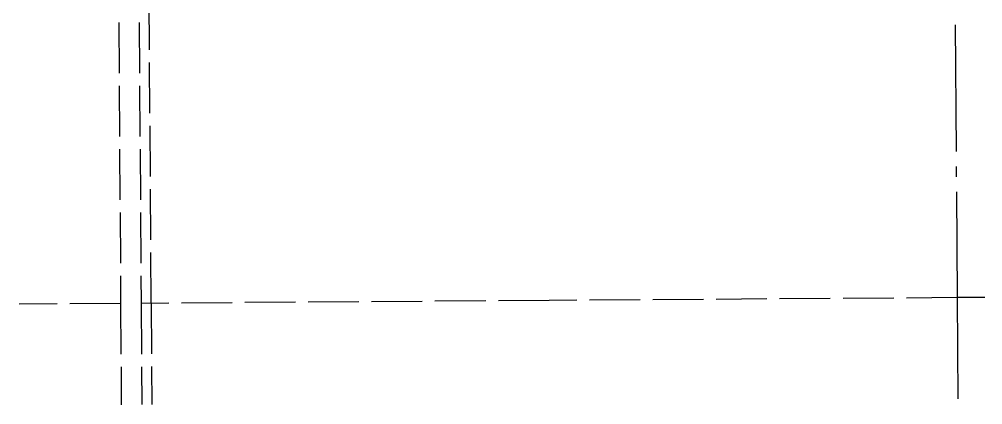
# Model space of a CAD drawing. Extents: x 527417 to 535105, y 6045789 to 6049248.
# Drawn here: x 529187 to 530137, y 6047419 to 6047800 of the extents above; entities that cross this region are included whole.
import ezdxf

# ---------------------------------------------------------------- set-up
doc = ezdxf.new("R2010")
doc.units = 0
doc.header["$LTSCALE"] = 5
doc.linetypes.add('foc-QUARTERLINE', pattern=[33, 25, -3, 2, -3])
doc.linetypes.add('foc-UNSURVEYED', pattern=[12.5, 10, -2.5])
doc.layers.add('L-SECQ', color=8, linetype='foc-QUARTERLINE')
doc.layers.add('L-USEC', color=7, linetype='foc-UNSURVEYED')

msp = doc.modelspace()

# ---------------------------------------------------------------- linework, layer by layer
at = {"layer": 'L-SECQ', "flags": 128}
for points in [[(530106.277, 6048289.134), (530111.366, 6047524.867)], [(530111.366, 6047524.867), (530112.032, 6047424.918)]]:
    msp.add_lwpolyline(points, dxfattribs=at)
at = {"layer": 'L-USEC'}
for p, q in [((529283.981, 6047921.261), (529286.589, 6047519.131)), ((529304.087, 6047921.392), (529306.696, 6047519.262)), ((529316.748, 6047519.341), (529314.138, 6047921.473)), ((529286.589, 6047519.131), (529286.589, 6047519.131)), ((529286.589, 6047519.131), (529287.238, 6047419.185)), ((529306.696, 6047519.262), (529307.344, 6047419.325)), ((529316.748, 6047519.341), (529317.396, 6047419.394))]:
    msp.add_line(p, q, dxfattribs=at)
for points in [[(530916.036, 6047530.464), (530916.036, 6047530.464), (530513.7, 6047527.666), (530111.366, 6047524.867), (529709.026, 6047522.07), (529306.696, 6047519.262)], [(529286.589, 6047519.131), (529186.643, 6047518.436)]]:
    msp.add_lwpolyline(points, dxfattribs=at)

doc.saveas('drawing.dxf')
